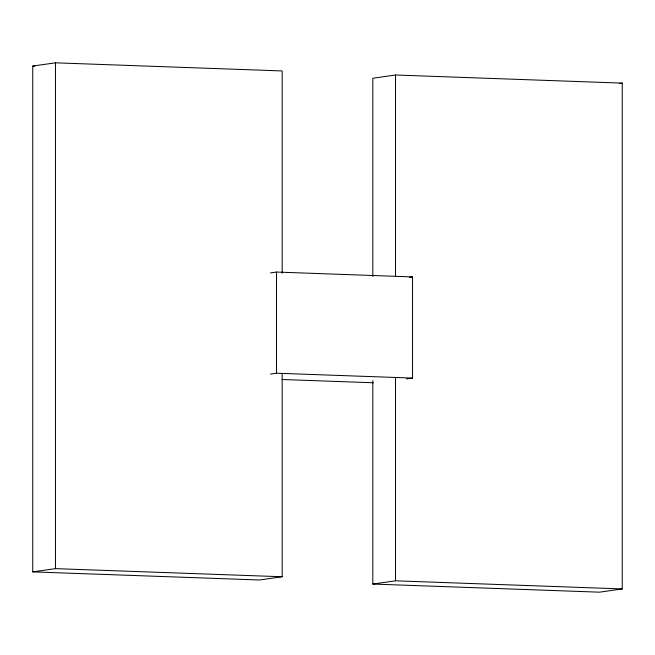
<?xml version="1.0" encoding="UTF-8"?>
<svg xmlns="http://www.w3.org/2000/svg" width="655" height="655" viewBox="0 0 655 655"><rect width="100%" height="100%" fill="white"/><g stroke="black" fill="none" stroke-linecap="round" stroke-linejoin="round"><path stroke-width="0.98" d="M282.174 373.407L282.174 576.752L259.47 579.994L32.75 571.88L32.75 66.065L55.454 62.823L282.174 70.945L282.174 273.266M372.826 380.711L372.826 584.055L599.546 592.177L622.25 588.935L622.25 83.119L395.53 75.006L372.826 78.248L372.826 276.484M619.286 83.545L622.25 83.119M270.507 272.914L276.516 272.054L412.544 276.926L412.544 378.082L406.534 378.942M409.539 277.352L412.544 276.926M270.507 374.07L276.516 373.211L412.544 378.082M32.75 571.88L55.454 568.638L282.174 576.752M372.826 584.055L395.53 580.813L622.25 588.935M32.75 66.065L34.789 66.139M282.043 379.499L373.407 382.766M395.53 75.006L395.53 276.304M395.53 377.468L395.53 580.813M276.516 272.054L276.516 373.211M55.454 62.823L55.454 568.638"/></g></svg>
